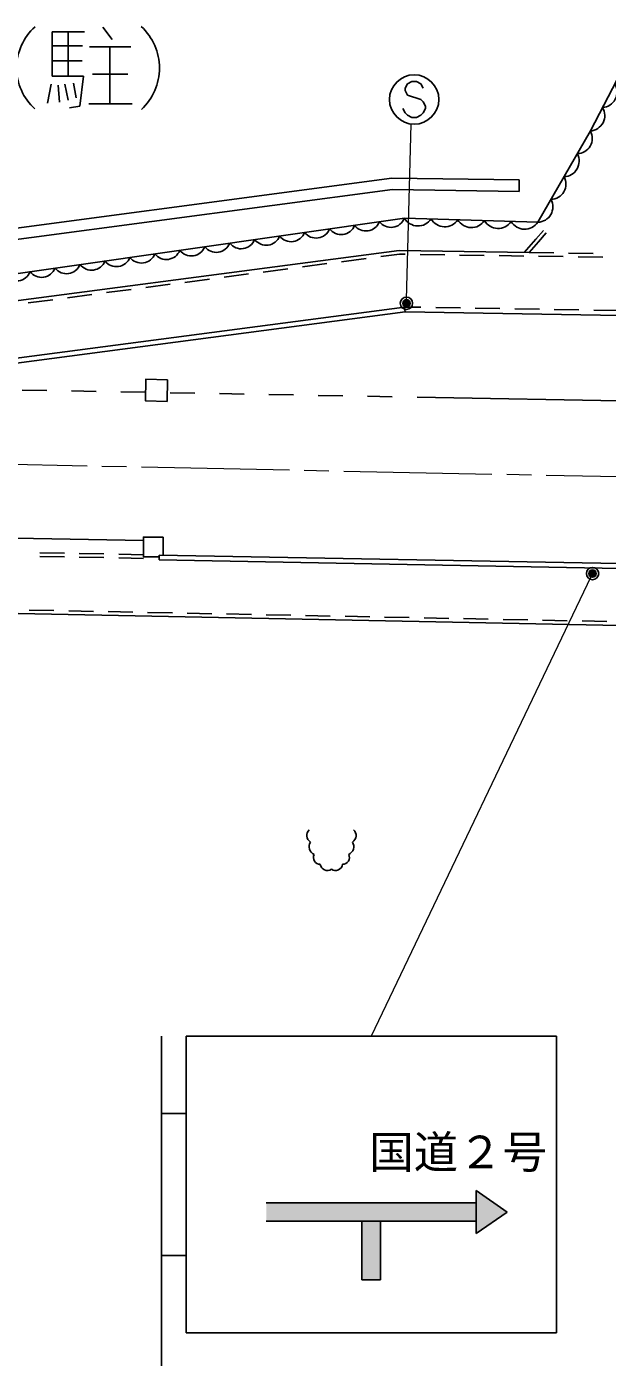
# Model space of a CAD drawing. Units: millimetres, scale not verified. Extents: x 40000 to 680000, y 20000 to 380000.
# Drawn here: x 145041 to 168566, y 254000 to 307881 of the extents above; entities that cross this region are included whole.
import ezdxf
from ezdxf.enums import TextEntityAlignment as Align

# ---------------------------------------------------------------- set-up
doc = ezdxf.new("R2010")
doc.units = ezdxf.units.MM
doc.header["$LTSCALE"] = 1000
doc.header["$PDMODE"] = 32
doc.header["$PDSIZE"] = 500
doc.linetypes.add('CHAIN', pattern=[18.5, 12, -1.5, 3.5, -1.5])
for name, color, linetype, lineweight in [('M-BGD', 7, 'Continuous', 25), ('M-BMK', 2, 'CHAIN', 13), ('M-STR-HTXT', 7, 'Continuous', 13), ('M-STR-STRC', 7, 'Continuous', 25)]:
    doc.layers.add(name, color=color, linetype=linetype, lineweight=lineweight)
doc.styles.add('ＭＳ ゴシック', font='')
doc.styles.get('ＭＳ ゴシック').set_extended_font_data('MS Gothic')

msp = doc.modelspace()

# ---------------------------------------------------------------- hatches: boundary and pattern name
at = {"layer": 'M-STR-STRC'}
for points in [[(154750, 260260), (163250, 260260), (163250, 259510), (159375, 259510), (158625, 259510), (154750, 259510)], [(154750, 260260), (158625, 260260), (158625, 259510), (154750, 259510)], [(154750, 260260), (163250, 260260), (163250, 259510), (159375, 259510), (158625, 259510), (154750, 259510)], [(158625, 260260), (159375, 260260), (159375, 259510), (158625, 259510)], [(159375, 260260), (163250, 260260), (163250, 259510), (159375, 259510)], [(163250, 260260), (163250, 260760), (164500, 259885), (163250, 259010), (163250, 259510)], [(163250, 260260), (163250, 260760), (164500, 259885), (163250, 259010), (163250, 259510)], [(163250, 260260), (163250, 260760), (164500, 259885), (163250, 259010), (163250, 259510)], [(158625, 259510), (159375, 259510), (159375, 257135), (158625, 257135)], [(158625, 259510), (159375, 259510), (159375, 257135), (158625, 257135)], [(158625, 259510), (159375, 259510), (159375, 257135), (158625, 257135)]]:
    msp.add_hatch(color=256, dxfattribs=at).paths.add_polyline_path(points)

# ---------------------------------------------------------------- linework, layer by layer
at = {"layer": 'M-BGD'}
for p, q in [((147382, 307676), (146071, 307676)), ((146071, 307676), (146071, 305881)), ((146727, 307676), (146727, 305881)), ((148128, 307856), (148505, 307365)), ((146071, 307102), (147300, 307102)), ((147587, 307069), (149267, 307069)), ((148415, 307069), (148415, 304758)), ((146071, 306496), (147292, 306496)), ((146038, 305545), (145882, 304783)), ((146071, 305881), (147341, 305881)), ((146587, 305545), (146718, 304897)), ((146940, 305586), (147054, 305004)), ((147341, 305881), (147202, 304660)), ((147710, 305955), (149144, 305955)), ((146325, 305504), (146374, 304824)), ((147202, 304660), (146784, 304586)), ((147563, 304758), (149317, 304758)), ((164991, 301211), (164998, 301671)), ((165391, 298738), (165773, 299170)), ((165774, 299170), (166092, 299531)), ((159385, 298570), (160147, 298671)), ((160147, 298671), (160379, 298667)), ((160979, 298658), (161978, 298642)), ((162578, 298632), (163578, 298617)), ((164178, 298607), (165178, 298592)), ((165391, 298738), (166391, 298723)), ((165778, 298582), (166778, 298567)), ((166991, 298713), (167991, 298697)), ((167378, 298557), (168378, 298541)), ((154626, 297944), (155618, 298075)), ((156213, 298153), (157204, 298284)), ((157799, 298362), (158790, 298492)), ((149867, 297318), (150859, 297449)), ((151454, 297527), (152445, 297658)), ((153040, 297736), (154031, 297866)), ((146695, 296901), (147686, 297031)), ((148281, 297110), (149272, 297240)), ((145108, 296692), (146100, 296823)), ((160369, 296328), (160343, 296526)), ((161011, 296517), (160373, 296528)), ((162611, 296490), (161611, 296507)), ((164211, 296463), (163211, 296480)), ((165811, 296436), (164811, 296453)), ((167410, 296409), (166410, 296426)), ((169010, 296381), (168010, 296398)), ((150568, 287209), (150568, 286484)), ((146571, 286410), (145571, 286429)), ((146574, 286560), (145574, 286579)), ((148171, 286380), (147171, 286398)), ((148173, 286529), (147174, 286548)), ((149770, 286349), (148770, 286368)), ((149773, 286499), (148773, 286518)), ((150415, 286487), (150412, 286287)), ((169902, 285929), (150412, 286287)), ((169905, 286128), (150415, 286487)), ((146145, 284237), (145145, 284256)), ((147745, 284205), (146745, 284225)), ((149345, 284174), (148345, 284194)), ((150944, 284142), (149944, 284162)), ((152544, 284111), (151544, 284131)), ((154144, 284080), (153144, 284099)), ((155743, 284048), (154743, 284068)), ((157343, 284017), (156343, 284036)), ((158943, 283985), (157943, 284005)), ((160542, 283954), (159543, 283973)), ((162142, 283922), (161142, 283942)), ((163742, 283891), (162742, 283911)), ((165341, 283859), (164342, 283879)), ((166941, 283828), (165941, 283848)), ((168541, 283797), (167541, 283816))]:
    msp.add_line(p, q, dxfattribs=at)
for points in [[(121392, 305891), (129348, 299536), (134524, 298495), (140279, 297474), (142150, 297526), (160345, 300126), (165749, 299959), (167875, 303655), (169853, 307448)], [(120714, 305901), (120814, 305199), (128829, 298419), (140177, 296195), (160138, 298821), (165391, 298738)], [(131842, 300789), (140364, 299156), (159829, 301742), (164998, 301671)], [(131752, 300338), (140351, 298690), (159856, 301281), (164991, 301211)], [(165193, 298741), (165661, 299269), (165980, 299630)], [(160343, 296526), (140312, 293889), (136950, 293967), (133336, 294658), (132128, 294907), (130671, 295239)], [(200257, 292628), (175406, 296073), (160369, 296328), (140323, 293689), (136929, 293768), (133297, 294461), (132086, 294712), (130626, 295044)], [(150414, 286415), (149773, 286415), (149773, 287210), (150568, 287209)], [(208533, 282963), (195814, 283163), (183399, 283360), (170409, 283610), (144694, 284115)]]:
    msp.add_lwpolyline(points, dxfattribs=at)
msp.add_lwpolyline([(150751, 293586), (150729, 292709), (149852, 292732), (149874, 293608)], close=True, dxfattribs=at)
for centre, radius, start, end in [((146864, 306209), 2228, 131.6979, 228.0192), ((148142, 306201), 2282, 312.8638, 47.4164), ((168328, 305228), 626, 273.8646, 31.047), ((167833, 304280), 626, 273.8646, 31.047), ((167329, 303354), 623, 271.3379, 28.834), ((166798, 302430), 623, 271.3379, 28.834), ((166266, 301506), 623, 271.3379, 28.834), ((165734, 300583), 623, 271.3379, 28.834), ((159799, 300335), 584, 217.2513, 339.0082), ((160896, 300446), 637, 210.1873, 326.2857), ((156767, 299902), 584, 217.2513, 339.0082), ((157778, 300046), 584, 217.2513, 339.0082), ((158788, 300191), 584, 217.2513, 339.0082), ((161977, 300413), 637, 210.1873, 326.2857), ((163057, 300379), 637, 210.1873, 326.2857), ((164138, 300346), 637, 210.1873, 326.2857), ((165219, 300313), 637, 210.1873, 326.2857), ((152724, 299324), 584, 217.2513, 339.0082), ((153734, 299469), 584, 217.2513, 339.0082), ((154745, 299613), 584, 217.2513, 339.0082), ((155756, 299757), 584, 217.2513, 339.0082), ((148680, 298747), 584, 217.2513, 339.0082), ((149691, 298891), 584, 217.2513, 339.0082), ((150702, 299035), 584, 217.2513, 339.0082), ((151713, 299180), 584, 217.2513, 339.0082), ((145648, 298313), 584, 217.2513, 339.0082), ((146659, 298458), 584, 217.2513, 339.0082), ((147670, 298602), 584, 217.2513, 339.0082), ((144637, 298169), 584, 217.2513, 339.0082), ((156703, 275132), 316, 132.9454, 238.4758), ((158073, 275132), 316, 301.5242, 47.0546), ((156823, 274676), 341, 146.7295, 246.669), ((157953, 274676), 341, 293.331, 33.2705), ((156933, 274238), 275, 152.9691, 271.0416), ((157843, 274238), 275, 268.9584, 27.0309), ((157225, 274002), 290, 187.797, 304.278), ((157553, 273998), 287, 234.9263, 352.9987)]:
    msp.add_arc(centre, radius, start, end, dxfattribs=at)
at = {"layer": 'M-BMK'}
for p, q in [((141492, 290220), (147490, 290099)), ((148090, 290086), (149090, 290066)), ((149690, 290054), (155689, 289932)), ((156289, 289920), (157288, 289900)), ((157888, 289888), (163887, 289766)), ((164487, 289754), (165487, 289733)), ((166087, 289721), (172085, 289600))]:
    msp.add_line(p, q, dxfattribs=at)
at = {"layer": 'M-STR-HTXT'}
for p, q in [((160431, 296827), (160622, 303929)), ((167899, 285601), (159000, 267000))]:
    msp.add_line(p, q, dxfattribs=at)
at = {"layer": 'M-STR-STRC'}
for p, q in [((160466, 305567), (160375, 305385)), ((160648, 305658), (160466, 305567)), ((160830, 305658), (160648, 305658)), ((161011, 305567), (160830, 305658)), ((161102, 305385), (161011, 305567)), ((160375, 305385), (160375, 305294)), ((160375, 305294), (160466, 305112)), ((160466, 305112), (161011, 304930)), ((160375, 304385), (160284, 304567)), ((161011, 304930), (161102, 304840)), ((161102, 304840), (161193, 304658)), ((161193, 304567), (161102, 304385)), ((161193, 304658), (161193, 304567)), ((160466, 304294), (160375, 304385)), ((160648, 304203), (160466, 304294)), ((160830, 304203), (160648, 304203)), ((161011, 304294), (160830, 304203)), ((161102, 304385), (161011, 304294)), ((145856, 293148), (144856, 293166)), ((147856, 293112), (146856, 293130)), ((149855, 293076), (148856, 293094)), ((151855, 293040), (150855, 293058)), ((153855, 293004), (152855, 293022)), ((155854, 292968), (154855, 292986)), ((157854, 292932), (156854, 292950)), ((159854, 292896), (158854, 292914)), ((169834, 292712), (160865, 292873)), ((149773, 287069), (127711, 287479)), ((150500, 267000), (150500, 251500)), ((151500, 267000), (151500, 255000)), ((151500, 267000), (166500, 267000)), ((166500, 267000), (166500, 255000)), ((150500, 263875), (151500, 263875)), ((154750, 260260), (163250, 260260)), ((163250, 259010), (163250, 260760)), ((163250, 260760), (164500, 259885)), ((164500, 259885), (163250, 259010)), ((154750, 259510), (163250, 259510)), ((158625, 259510), (158625, 257135)), ((159375, 259510), (159375, 257135)), ((150500, 258125), (151500, 258125)), ((158625, 257135), (159375, 257135)), ((151500, 255000), (166500, 255000))]:
    msp.add_line(p, q, dxfattribs=at)
for centre, radius in [((160739, 304930), 1000), ((160427, 296678), 150), ((160427, 296678), 120), ((160427, 296678), 90), ((160427, 296678), 60), ((160427, 296678), 30), ((160427, 296678), 20), ((167963, 285736), 150), ((167963, 285736), 120), ((167963, 285736), 90), ((167963, 285736), 60), ((167963, 285736), 30), ((167963, 285736), 20)]:
    msp.add_circle(centre, radius, dxfattribs=at)
for p in [(160427, 296678), (167963, 285736)]:
    msp.add_point(p, dxfattribs=at)

# ---------------------------------------------------------------- texts
at = {"layer": 'M-STR-STRC', "style": 'ＭＳ ゴシック'}
msp.add_text('国道２号', height=1320, dxfattribs=at).set_placement((162521, 262316), align=Align.MIDDLE_CENTER)

doc.saveas('drawing.dxf')
